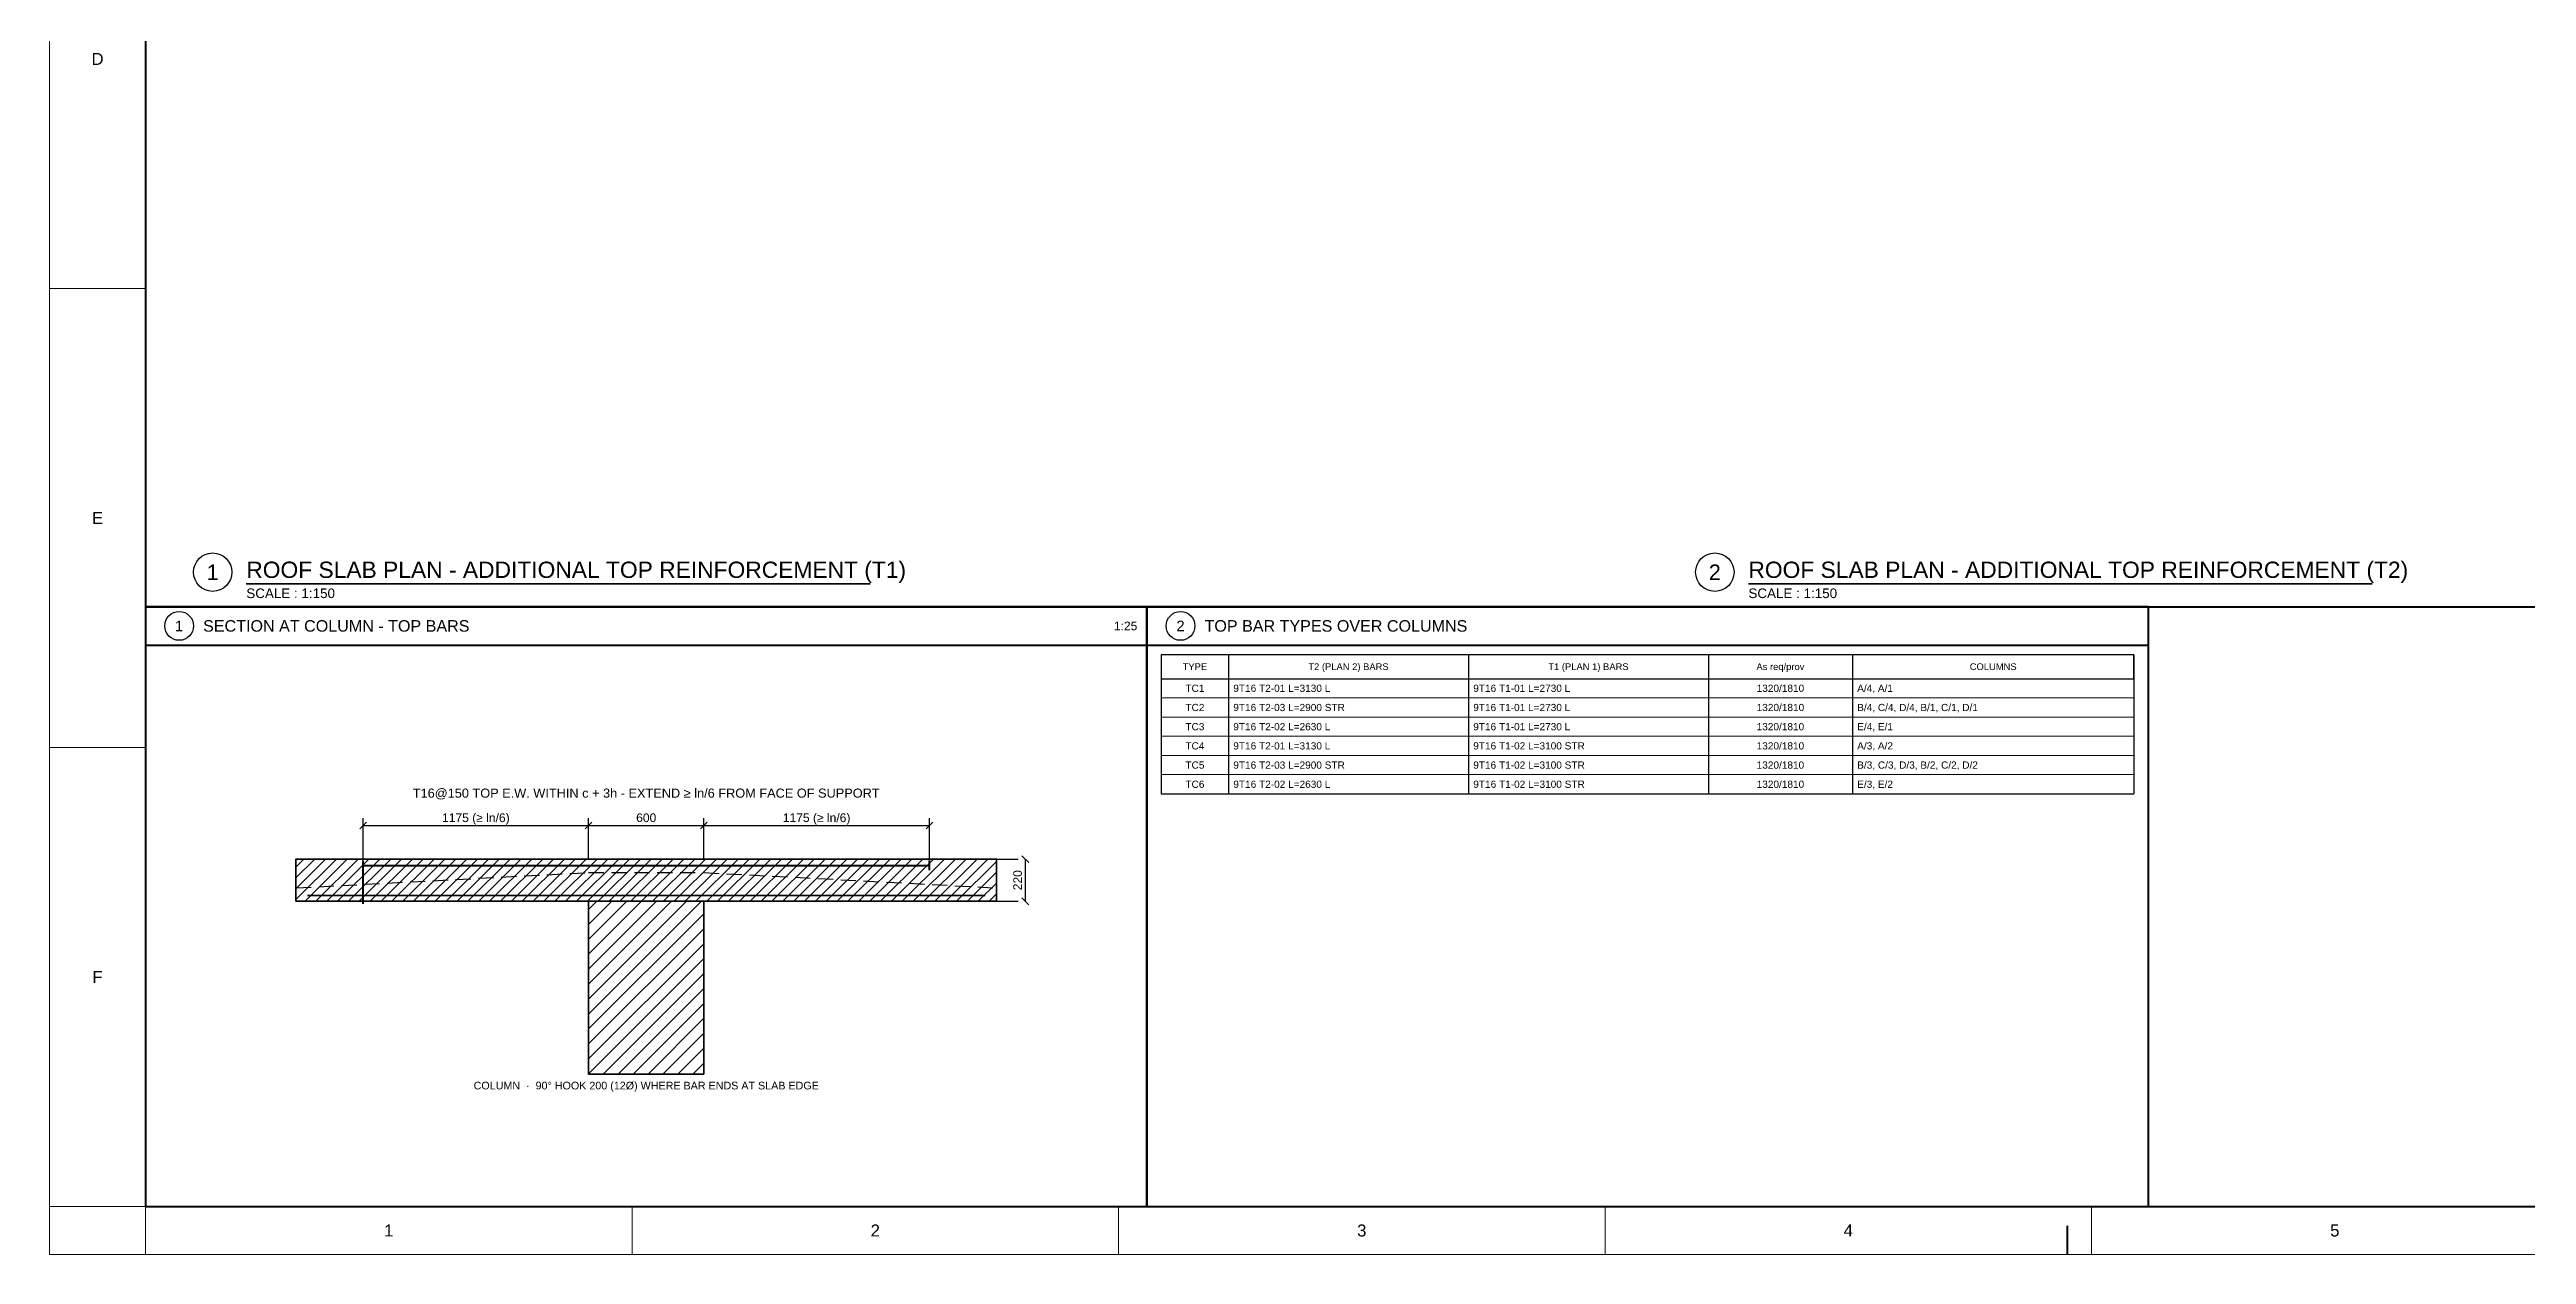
# Model space of a CAD drawing. Header units: millimetres. Extents: x 0 to 126150, y 0 to 89100.
# Drawn here: x 0 to 77418, y 0 to 37669 of the extents above; entities that cross this region are included whole.
import ezdxf
from ezdxf.enums import TextEntityAlignment as Align

# ---------------------------------------------------------------- set-up
doc = ezdxf.new("R2010")
doc.units = ezdxf.units.MM
doc.header["$LTSCALE"] = 37.5
doc.linetypes.add('DASHED', pattern=[19.05, 12.7, -6.35])
doc.layers.get('0').update_dxf_attribs({"linetype": 'CONTINUOUS'})
for name, color, linetype in [('ST-CALLOUT', 3, 'CONTINUOUS'), ('ST-DETAIL', 7, 'CONTINUOUS'), ('ST-DETAIL-HATCH', 8, 'CONTINUOUS'), ('ST-DIM', 8, 'CONTINUOUS'), ('ST-PT-TENDON', 3, 'CONTINUOUS'), ('ST-RB-TEXT', 7, 'CONTINUOUS'), ('ST-SHEET-NOTES', 7, 'CONTINUOUS'), ('ST-SHEET-SCHEDULE', 7, 'CONTINUOUS'), ('ST-SHEET-SCHEDULE-TEXT', 7, 'CONTINUOUS'), ('ST-SHEET-TEXT', 2, 'CONTINUOUS')]:
    doc.layers.add(name, color=color, linetype=linetype)
for name, color, linetype, lineweight in [('ST-COL', 7, 'CONTINUOUS', 35), ('ST-RB-BOT', 1, 'CONTINUOUS', 50), ('ST-RB-TOP', 5, 'CONTINUOUS', 50), ('ST-SHEET-FRAME', 7, 'CONTINUOUS', 50), ('ST-SHEET-TITLE', 7, 'CONTINUOUS', 25)]:
    doc.layers.add(name, color=color, linetype=linetype, lineweight=lineweight)
doc.styles.get("Standard").update_dxf_attribs({"font": 'arial.ttf'})

# ---------------------------------------------------------------- blocks, each defined once
blk = doc.blocks.new('FRAMING_REBAR_ADDITIONAL_AT_COLUMNS_L02')
at = {"layer": 'ST-DETAIL-HATCH'}
h = blk.add_hatch(dxfattribs=at)
h.set_pattern_fill('ANSI31', color=256, scale=75.59)
h.paths.add_polyline_path([(7700, 11040), (29600, 11040), (29600, 12360), (7700, 12360)])
h = blk.add_hatch(dxfattribs=at)
h.set_pattern_fill('ANSI31', color=256, scale=103.937)
h.paths.add_polyline_path([(16850, 5640), (20450, 5640), (20450, 11040), (16850, 11040)])
at = {"layer": 'ST-CALLOUT'}
for centre, radius in [((5100, 21330), 600), ((52050, 21330), 600), ((4050, 19650), 450), ((35350, 19650), 450)]:
    blk.add_circle(centre, radius, dxfattribs=at)
at = {"layer": 'ST-COL', "lineweight": 35}
blk.add_lwpolyline([(16850, 5640), (20450, 5640), (20450, 11040), (16850, 11040)], close=True, dxfattribs=at)
at = {"layer": 'ST-DETAIL', "lineweight": 35}
blk.add_lwpolyline([(7700, 11040), (29600, 11040), (29600, 12360), (7700, 12360)], close=True, dxfattribs=at)
at = {"layer": 'ST-DIM'}
for p, q in [((9695, 13305), (9905, 13515)), ((9800, 12360), (9800, 13635)), ((9800, 13410), (16850, 13410)), ((16745, 13305), (16955, 13515)), ((16745, 13305), (16955, 13515)), ((16850, 12360), (16850, 13635)), ((16850, 12360), (16850, 13635)), ((16850, 13410), (20450, 13410)), ((20345, 13305), (20555, 13515)), ((20345, 13305), (20555, 13515)), ((20450, 12360), (20450, 13635)), ((20450, 12360), (20450, 13635)), ((20450, 13410), (27500, 13410)), ((27395, 13305), (27605, 13515)), ((27500, 12360), (27500, 13635)), ((30605, 12255), (30395, 12465)), ((29600, 12360), (30275, 12360)), ((30500, 11040), (30500, 12360)), ((29600, 11040), (30275, 11040)), ((30605, 10935), (30395, 11145))]:
    blk.add_line(p, q, dxfattribs=at)
at = {"layer": 'ST-PT-TENDON', "linetype": 'DASHED'}
blk.add_lwpolyline([(7700, 11460), (16850, 11940), (20450, 11940), (29600, 11460)], dxfattribs=at)
at = {"layer": 'ST-RB-BOT', "lineweight": 35}
blk.add_line((8060, 11226), (29240, 11226), dxfattribs=at)
at = {"layer": 'ST-RB-TOP'}
for p, q in [((9800, 12012), (9800, 12312)), ((27500, 12012), (27500, 12312))]:
    blk.add_line(p, q, dxfattribs=at)
at = {"layer": 'ST-RB-TOP', "lineweight": 70}
blk.add_lwpolyline([(9800, 10962), (9800, 12162), (27500, 12162)], dxfattribs=at)
at = {"layer": 'ST-SHEET-FRAME', "lineweight": 13}
for p, q in [((0, 30200), (3000, 30200)), ((0, 15850), (3000, 15850)), ((0, 1500), (3000, 1500)), ((3000, 0), (3000, 1500)), ((18206.25, 0), (18206.25, 1500)), ((33412.5, 0), (33412.5, 1500)), ((48618.75, 0), (48618.75, 1500)), ((63825, 0), (63825, 1500))]:
    blk.add_line(p, q, dxfattribs=at)
at = {"layer": 'ST-SHEET-FRAME'}
for p, q in [((3000, 20250), (96900, 20250)), ((3000, 19050), (34300, 19050)), ((34300, 19050), (65600, 19050)), ((63075, 0), (63075, 900))]:
    blk.add_line(p, q, dxfattribs=at)
at = {"layer": 'ST-SHEET-FRAME', "lineweight": 13}
blk.add_lwpolyline([(0, 0), (126150, 0), (126150, 89100), (0, 89100)], close=True, dxfattribs=at)
at = {"layer": 'ST-SHEET-FRAME'}
for points in [[(3000, 1500), (124650, 1500), (124650, 87600), (3000, 87600)], [(3000, 1500), (34300, 1500), (34300, 20250), (3000, 20250)], [(34300, 1500), (65600, 1500), (65600, 20250), (34300, 20250)]]:
    blk.add_lwpolyline(points, close=True, dxfattribs=at)
at = {"layer": 'ST-SHEET-SCHEDULE'}
for p, q in [((34750, 18750), (34750, 14400)), ((36850, 18750), (36850, 14400)), ((44350, 18750), (44350, 14400)), ((51850, 18750), (51850, 14400)), ((56350, 18750), (56350, 14400)), ((65150, 18750), (65150, 14400)), ((34750, 14400), (65150, 14400))]:
    blk.add_line(p, q, dxfattribs=at)
at = {"layer": 'ST-SHEET-SCHEDULE', "lineweight": 5}
for p, q in [((34750, 17400), (65150, 17400)), ((34750, 16800), (65150, 16800)), ((34750, 16200), (65150, 16200)), ((34750, 15600), (65150, 15600)), ((34750, 15000), (65150, 15000)), ((34750, 14400), (65150, 14400))]:
    blk.add_line(p, q, dxfattribs=at)
at = {"layer": 'ST-SHEET-SCHEDULE'}
blk.add_lwpolyline([(34750, 18000), (65150, 18000), (65150, 18750), (34750, 18750)], close=True, dxfattribs=at)
at = {"layer": 'ST-SHEET-TITLE', "lineweight": 35}
for p, q in [((6150, 20970), (25650, 20970)), ((53100, 20970), (72600, 20970))]:
    blk.add_line(p, q, dxfattribs=at)
at = {"layer": 'ST-CALLOUT'}
for s, height, p in [('1', 480, (5100, 21330)), ('2', 480, (52050, 21330)), ('1', 330, (4050, 19650)), ('2', 330, (35350, 19650))]:
    blk.add_text(s, height=height, dxfattribs=at).set_placement(p, align=Align.MIDDLE_CENTER)
at = {"layer": 'ST-DIM'}
for s, p in [('1175 (≥ ln/6)', (13325, 13518)), ('600', (18650, 13518)), ('1175 (≥ ln/6)', (23975, 13518))]:
    blk.add_text(s, height=270, dxfattribs=at).set_placement(p, align=Align.CENTER)
blk.add_text('220', height=270, rotation=90, dxfattribs=at).set_placement((30392, 11700), align=Align.CENTER)
at = {"layer": 'ST-RB-TEXT'}
blk.add_text('T16@150 TOP E.W. WITHIN c + 3h - EXTEND ≥ ln/6 FROM FACE OF SUPPORT', height=285, dxfattribs=at).set_placement((18650, 14280), align=Align.CENTER)
at = {"layer": 'ST-SHEET-FRAME'}
for s, p in [('D', (1500, 37375)), ('E', (1500, 23025)), ('F', (1500, 8675)), ('1', (10603.125, 750)), ('2', (25809.375, 750)), ('3', (41015.625, 750)), ('4', (56221.875, 750)), ('5', (71428.125, 750))]:
    blk.add_text(s, height=375, dxfattribs=at).set_placement(p, align=Align.MIDDLE_CENTER)
at = {"layer": 'ST-SHEET-NOTES'}
blk.add_text('COLUMN  ·  90° HOOK 200 (12Ø) WHERE BAR ENDS AT SLAB EDGE', height=240, dxfattribs=at).set_placement((18650, 5160), align=Align.CENTER)
at = {"layer": 'ST-SHEET-SCHEDULE-TEXT'}
for s, height, p in [('TYPE', 210, (35800, 18375)), ('TC1', 225, (35800, 17700)), ('T2 (PLAN 2) BARS', 210, (40600, 18375)), ('T1 (PLAN 1) BARS', 210, (48100, 18375)), ('As req/prov', 210, (54100, 18375)), ('1320/1810', 225, (54100, 17700)), ('COLUMNS', 210, (60750, 18375)), ('TC2', 225, (35800, 17100)), ('1320/1810', 225, (54100, 17100)), ('TC3', 225, (35800, 16500)), ('1320/1810', 225, (54100, 16500)), ('TC4', 225, (35800, 15900)), ('1320/1810', 225, (54100, 15900)), ('TC5', 225, (35800, 15300)), ('TC6', 225, (35800, 14700)), ('1320/1810', 225, (54100, 15300)), ('1320/1810', 225, (54100, 14700))]:
    blk.add_text(s, height=height, dxfattribs=at).set_placement(p, align=Align.MIDDLE_CENTER)
for s, p in [('9T16 T2-01 L=3130 L', (37000, 17700)), ('9T16 T1-01 L=2730 L', (44500, 17700)), ('A/4, A/1', (56500, 17700)), ('9T16 T2-03 L=2900 STR', (37000, 17100)), ('9T16 T1-01 L=2730 L', (44500, 17100)), ('B/4, C/4, D/4, B/1, C/1, D/1', (56500, 17100)), ('9T16 T2-02 L=2630 L', (37000, 16500)), ('9T16 T1-01 L=2730 L', (44500, 16500)), ('E/4, E/1', (56500, 16500)), ('9T16 T2-01 L=3130 L', (37000, 15900)), ('9T16 T1-02 L=3100 STR', (44500, 15900)), ('A/3, A/2', (56500, 15900)), ('9T16 T2-03 L=2900 STR', (37000, 15300)), ('9T16 T2-02 L=2630 L', (37000, 14700)), ('9T16 T1-02 L=3100 STR', (44500, 15300)), ('9T16 T1-02 L=3100 STR', (44500, 14700)), ('B/3, C/3, D/3, B/2, C/2, D/2', (56500, 15300)), ('E/3, E/2', (56500, 14700))]:
    blk.add_text(s, height=225, dxfattribs=at).set_placement(p, align=Align.MIDDLE_LEFT)
at = {"layer": 'ST-SHEET-TEXT'}
for s, p in [('ROOF SLAB PLAN - ADDITIONAL TOP REINFORCEMENT (T1)', (6150, 21150)), ('ROOF SLAB PLAN - ADDITIONAL TOP REINFORCEMENT (T2)', (53100, 21150))]:
    blk.add_text(s, height=510, dxfattribs=at).set_placement(p)
for s, p in [('SECTION AT COLUMN - TOP BARS', (4800, 19650)), ('TOP BAR TYPES OVER COLUMNS', (36100, 19650))]:
    blk.add_text(s, height=360, dxfattribs=at).set_placement(p, align=Align.MIDDLE_LEFT)
at = {"layer": 'ST-SHEET-TITLE'}
for p in [(6150, 20520), (53100, 20520)]:
    blk.add_text('SCALE : 1:150', height=300, dxfattribs=at).set_placement(p)
blk.add_text('1:25', height=270, dxfattribs=at).set_placement((34000, 19650), align=Align.MIDDLE_RIGHT)

msp = doc.modelspace()

# ---------------------------------------------------------------- block references
msp.add_blockref('FRAMING_REBAR_ADDITIONAL_AT_COLUMNS_L02', (0, 0))

doc.saveas('drawing.dxf')
